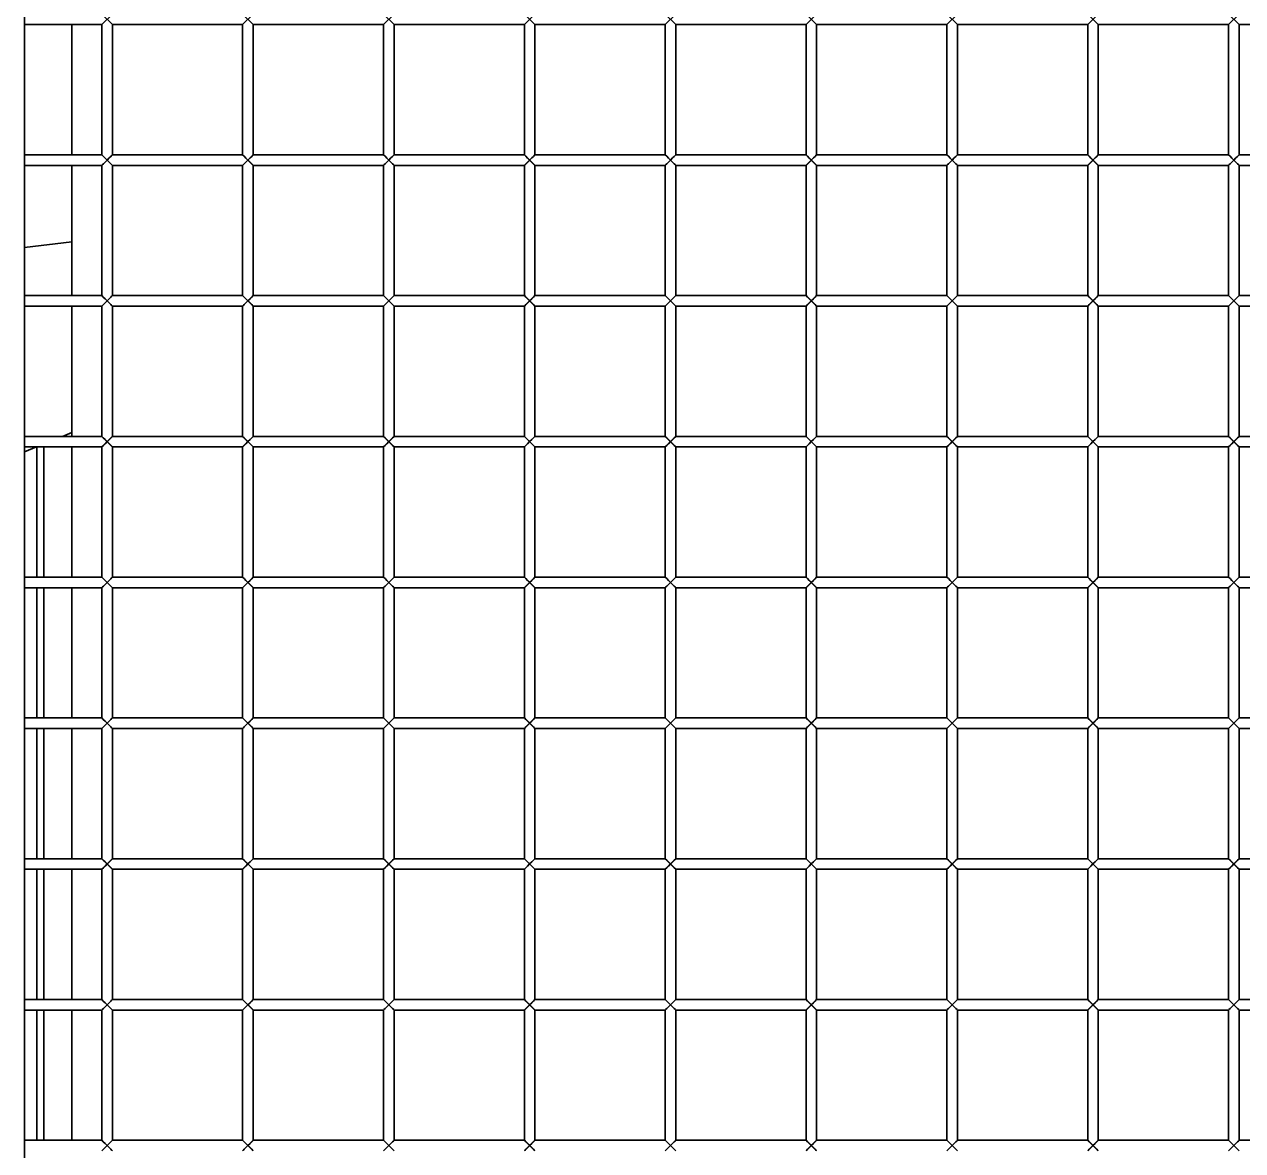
# Model space of a CAD drawing. Header units: millimetres. Extents: x 32496 to 166256, y 3504 to 23939.
# Drawn here: x 99036.3 to 99382.3, y 21598.6 to 21918.6 of the extents above; entities that cross this region are included whole.
import ezdxf

# ---------------------------------------------------------------- set-up
doc = ezdxf.new("R2010")
doc.units = ezdxf.units.MM
doc.layers.get('0').update_dxf_attribs({"lineweight": 35})

# ---------------------------------------------------------------- blocks, each defined once
blk = doc.blocks.new('8-1250')
at = {"linetype": 'Continuous'}
for p, q in [((-926.63, -32393.79), (-926.63, -33324.79)), ((-904.63, -32841.79), (-901.63, -32838.79)), ((-904.63, -32838.79), (-901.63, -32841.79)), ((-864.63, -32841.79), (-861.63, -32838.79)), ((-864.63, -32838.79), (-861.63, -32841.79)), ((-824.63, -32841.79), (-821.63, -32838.79)), ((-824.63, -32838.79), (-821.63, -32841.79)), ((-784.63, -32841.79), (-781.63, -32838.79)), ((-784.63, -32838.79), (-781.63, -32841.79)), ((-744.63, -32841.79), (-741.63, -32838.79)), ((-744.63, -32838.79), (-741.63, -32841.79)), ((-704.63, -32841.79), (-701.63, -32838.79)), ((-704.63, -32838.79), (-701.63, -32841.79)), ((-664.63, -32841.79), (-661.63, -32838.79)), ((-664.63, -32838.79), (-661.63, -32841.79)), ((-624.63, -32841.79), (-621.63, -32838.79)), ((-624.63, -32838.79), (-621.63, -32841.79)), ((-584.63, -32841.79), (-581.63, -32838.79)), ((-584.63, -32838.79), (-581.63, -32841.79)), ((-926.63, -32841.79), (-904.63, -32841.79)), ((-913.13, -32841.79), (-913.13, -32878.79)), ((-904.63, -32841.79), (-904.63, -32878.79)), ((-901.63, -32841.79), (-864.63, -32841.79)), ((-901.63, -32841.79), (-901.63, -32878.79)), ((-864.63, -32841.79), (-864.63, -32878.79)), ((-861.63, -32841.79), (-824.63, -32841.79)), ((-861.63, -32841.79), (-861.63, -32878.79)), ((-824.63, -32841.79), (-824.63, -32878.79)), ((-821.63, -32841.79), (-784.63, -32841.79)), ((-821.63, -32841.79), (-821.63, -32878.79)), ((-784.63, -32841.79), (-784.63, -32878.79)), ((-781.63, -32841.79), (-744.63, -32841.79)), ((-781.63, -32841.79), (-781.63, -32878.79)), ((-744.63, -32841.79), (-744.63, -32878.79)), ((-741.63, -32841.79), (-704.63, -32841.79)), ((-741.63, -32841.79), (-741.63, -32878.79)), ((-704.63, -32841.79), (-704.63, -32878.79)), ((-701.63, -32841.79), (-664.63, -32841.79)), ((-701.63, -32841.79), (-701.63, -32878.79)), ((-664.63, -32841.79), (-664.63, -32878.79)), ((-661.63, -32841.79), (-624.63, -32841.79)), ((-661.63, -32841.79), (-661.63, -32878.79)), ((-624.63, -32841.79), (-624.63, -32878.79)), ((-621.63, -32841.79), (-584.63, -32841.79)), ((-621.63, -32841.79), (-621.63, -32878.79)), ((-584.63, -32841.79), (-584.63, -32878.79)), ((-581.63, -32841.79), (-544.63, -32841.79)), ((-581.63, -32841.79), (-581.63, -32878.79)), ((-926.63, -32878.79), (-904.63, -32878.79)), ((-904.63, -32881.79), (-901.63, -32878.79)), ((-904.63, -32878.79), (-901.63, -32881.79)), ((-901.63, -32878.79), (-864.63, -32878.79)), ((-864.63, -32881.79), (-861.63, -32878.79)), ((-864.63, -32878.79), (-861.63, -32881.79)), ((-861.63, -32878.79), (-824.63, -32878.79)), ((-824.63, -32881.79), (-821.63, -32878.79)), ((-824.63, -32878.79), (-821.63, -32881.79)), ((-821.63, -32878.79), (-784.63, -32878.79)), ((-784.63, -32881.79), (-781.63, -32878.79)), ((-784.63, -32878.79), (-781.63, -32881.79)), ((-781.63, -32878.79), (-744.63, -32878.79)), ((-744.63, -32881.79), (-741.63, -32878.79)), ((-744.63, -32878.79), (-741.63, -32881.79)), ((-741.63, -32878.79), (-704.63, -32878.79)), ((-704.63, -32881.79), (-701.63, -32878.79)), ((-704.63, -32878.79), (-701.63, -32881.79)), ((-701.63, -32878.79), (-664.63, -32878.79)), ((-664.63, -32881.79), (-661.63, -32878.79)), ((-664.63, -32878.79), (-661.63, -32881.79)), ((-661.63, -32878.79), (-624.63, -32878.79)), ((-624.63, -32881.79), (-621.63, -32878.79)), ((-624.63, -32878.79), (-621.63, -32881.79)), ((-621.63, -32878.79), (-584.63, -32878.79)), ((-584.63, -32881.79), (-581.63, -32878.79)), ((-584.63, -32878.79), (-581.63, -32881.79)), ((-581.63, -32878.79), (-544.63, -32878.79)), ((-926.63, -32881.79), (-904.63, -32881.79)), ((-913.13, -32881.79), (-913.13, -32918.79)), ((-904.63, -32881.79), (-904.63, -32918.79)), ((-901.63, -32881.79), (-864.63, -32881.79)), ((-901.63, -32881.79), (-901.63, -32918.79)), ((-864.63, -32881.79), (-864.63, -32918.79)), ((-861.63, -32881.79), (-824.63, -32881.79)), ((-861.63, -32881.79), (-861.63, -32918.79)), ((-824.63, -32881.79), (-824.63, -32918.79)), ((-821.63, -32881.79), (-784.63, -32881.79)), ((-821.63, -32881.79), (-821.63, -32918.79)), ((-784.63, -32881.79), (-784.63, -32918.79)), ((-781.63, -32881.79), (-744.63, -32881.79)), ((-781.63, -32881.79), (-781.63, -32918.79)), ((-744.63, -32881.79), (-744.63, -32918.79)), ((-741.63, -32881.79), (-704.63, -32881.79)), ((-741.63, -32881.79), (-741.63, -32918.79)), ((-704.63, -32881.79), (-704.63, -32918.79)), ((-701.63, -32881.79), (-664.63, -32881.79)), ((-701.63, -32881.79), (-701.63, -32918.79)), ((-664.63, -32881.79), (-664.63, -32918.79)), ((-661.63, -32881.79), (-624.63, -32881.79)), ((-661.63, -32881.79), (-661.63, -32918.79)), ((-624.63, -32881.79), (-624.63, -32918.79)), ((-621.63, -32881.79), (-584.63, -32881.79)), ((-621.63, -32881.79), (-621.63, -32918.79)), ((-584.63, -32881.79), (-584.63, -32918.79)), ((-581.63, -32881.79), (-544.63, -32881.79)), ((-581.63, -32881.79), (-581.63, -32918.79)), ((-913.13, -32903.55), (-926.63, -32905.12)), ((-926.63, -32918.79), (-904.63, -32918.79)), ((-926.63, -32921.79), (-904.63, -32921.79)), ((-913.13, -32921.79), (-913.13, -32958.79)), ((-904.63, -32921.79), (-901.63, -32918.79)), ((-904.63, -32918.79), (-901.63, -32921.79)), ((-904.63, -32921.79), (-904.63, -32958.79)), ((-901.63, -32918.79), (-864.63, -32918.79)), ((-901.63, -32921.79), (-864.63, -32921.79)), ((-901.63, -32921.79), (-901.63, -32958.79)), ((-864.63, -32921.79), (-861.63, -32918.79)), ((-864.63, -32918.79), (-861.63, -32921.79)), ((-864.63, -32921.79), (-864.63, -32958.79)), ((-861.63, -32918.79), (-824.63, -32918.79)), ((-861.63, -32921.79), (-824.63, -32921.79)), ((-861.63, -32921.79), (-861.63, -32958.79)), ((-824.63, -32921.79), (-821.63, -32918.79)), ((-824.63, -32918.79), (-821.63, -32921.79)), ((-824.63, -32921.79), (-824.63, -32958.79)), ((-821.63, -32918.79), (-784.63, -32918.79)), ((-821.63, -32921.79), (-784.63, -32921.79)), ((-821.63, -32921.79), (-821.63, -32958.79)), ((-784.63, -32921.79), (-781.63, -32918.79)), ((-784.63, -32918.79), (-781.63, -32921.79)), ((-784.63, -32921.79), (-784.63, -32958.79)), ((-781.63, -32918.79), (-744.63, -32918.79)), ((-781.63, -32921.79), (-744.63, -32921.79)), ((-781.63, -32921.79), (-781.63, -32958.79)), ((-744.63, -32921.79), (-741.63, -32918.79)), ((-744.63, -32918.79), (-741.63, -32921.79)), ((-744.63, -32921.79), (-744.63, -32958.79)), ((-741.63, -32918.79), (-704.63, -32918.79)), ((-741.63, -32921.79), (-704.63, -32921.79)), ((-741.63, -32921.79), (-741.63, -32958.79)), ((-704.63, -32921.79), (-701.63, -32918.79)), ((-704.63, -32918.79), (-701.63, -32921.79)), ((-704.63, -32921.79), (-704.63, -32958.79)), ((-701.63, -32918.79), (-664.63, -32918.79)), ((-701.63, -32921.79), (-664.63, -32921.79)), ((-701.63, -32921.79), (-701.63, -32958.79)), ((-664.63, -32921.79), (-661.63, -32918.79)), ((-664.63, -32918.79), (-661.63, -32921.79)), ((-664.63, -32921.79), (-664.63, -32958.79)), ((-661.63, -32918.79), (-624.63, -32918.79)), ((-661.63, -32921.79), (-624.63, -32921.79)), ((-661.63, -32921.79), (-661.63, -32958.79)), ((-624.63, -32921.79), (-621.63, -32918.79)), ((-624.63, -32918.79), (-621.63, -32921.79)), ((-624.63, -32921.79), (-624.63, -32958.79)), ((-621.63, -32918.79), (-584.63, -32918.79)), ((-621.63, -32921.79), (-584.63, -32921.79)), ((-621.63, -32921.79), (-621.63, -32958.79)), ((-584.63, -32921.79), (-581.63, -32918.79)), ((-584.63, -32918.79), (-581.63, -32921.79)), ((-584.63, -32921.79), (-584.63, -32958.79)), ((-581.63, -32918.79), (-544.63, -32918.79)), ((-581.63, -32921.79), (-544.63, -32921.79)), ((-581.63, -32921.79), (-581.63, -32958.79)), ((-926.63, -32958.79), (-904.63, -32958.79)), ((-913.13, -32957.68), (-915.83, -32958.79)), ((-904.63, -32961.79), (-901.63, -32958.79)), ((-904.63, -32958.79), (-901.63, -32961.79)), ((-901.63, -32958.79), (-864.63, -32958.79)), ((-864.63, -32961.79), (-861.63, -32958.79)), ((-864.63, -32958.79), (-861.63, -32961.79)), ((-861.63, -32958.79), (-824.63, -32958.79)), ((-824.63, -32961.79), (-821.63, -32958.79)), ((-824.63, -32958.79), (-821.63, -32961.79)), ((-821.63, -32958.79), (-784.63, -32958.79)), ((-784.63, -32961.79), (-781.63, -32958.79)), ((-784.63, -32958.79), (-781.63, -32961.79)), ((-781.63, -32958.79), (-744.63, -32958.79)), ((-744.63, -32961.79), (-741.63, -32958.79)), ((-744.63, -32958.79), (-741.63, -32961.79)), ((-741.63, -32958.79), (-704.63, -32958.79)), ((-704.63, -32961.79), (-701.63, -32958.79)), ((-704.63, -32958.79), (-701.63, -32961.79)), ((-701.63, -32958.79), (-664.63, -32958.79)), ((-664.63, -32961.79), (-661.63, -32958.79)), ((-664.63, -32958.79), (-661.63, -32961.79)), ((-661.63, -32958.79), (-624.63, -32958.79)), ((-624.63, -32961.79), (-621.63, -32958.79)), ((-624.63, -32958.79), (-621.63, -32961.79)), ((-621.63, -32958.79), (-584.63, -32958.79)), ((-584.63, -32961.79), (-581.63, -32958.79)), ((-584.63, -32958.79), (-581.63, -32961.79)), ((-581.63, -32958.79), (-544.63, -32958.79)), ((-923.18, -32961.79), (-926.63, -32963.2)), ((-926.63, -32961.79), (-904.63, -32961.79)), ((-923.13, -32961.77), (-923.13, -32998.79)), ((-921.13, -32961.79), (-921.13, -32998.79)), ((-913.13, -32961.79), (-913.13, -32998.79)), ((-904.63, -32961.79), (-904.63, -32998.79)), ((-901.63, -32961.79), (-864.63, -32961.79)), ((-901.63, -32961.79), (-901.63, -32998.79)), ((-864.63, -32961.79), (-864.63, -32998.79)), ((-861.63, -32961.79), (-824.63, -32961.79)), ((-861.63, -32961.79), (-861.63, -32998.79)), ((-824.63, -32961.79), (-824.63, -32998.79)), ((-821.63, -32961.79), (-784.63, -32961.79)), ((-821.63, -32961.79), (-821.63, -32998.79)), ((-784.63, -32961.79), (-784.63, -32998.79)), ((-781.63, -32961.79), (-744.63, -32961.79)), ((-781.63, -32961.79), (-781.63, -32998.79)), ((-744.63, -32961.79), (-744.63, -32998.79)), ((-741.63, -32961.79), (-704.63, -32961.79)), ((-741.63, -32961.79), (-741.63, -32998.79)), ((-704.63, -32961.79), (-704.63, -32998.79)), ((-701.63, -32961.79), (-664.63, -32961.79)), ((-701.63, -32961.79), (-701.63, -32998.79)), ((-664.63, -32961.79), (-664.63, -32998.79)), ((-661.63, -32961.79), (-624.63, -32961.79)), ((-661.63, -32961.79), (-661.63, -32998.79)), ((-624.63, -32961.79), (-624.63, -32998.79)), ((-621.63, -32961.79), (-584.63, -32961.79)), ((-621.63, -32961.79), (-621.63, -32998.79)), ((-584.63, -32961.79), (-584.63, -32998.79)), ((-581.63, -32961.79), (-544.63, -32961.79)), ((-581.63, -32961.79), (-581.63, -32998.79)), ((-926.63, -32998.79), (-904.63, -32998.79)), ((-904.63, -33001.79), (-901.63, -32998.79)), ((-904.63, -32998.79), (-901.63, -33001.79)), ((-901.63, -32998.79), (-864.63, -32998.79)), ((-864.63, -33001.79), (-861.63, -32998.79)), ((-864.63, -32998.79), (-861.63, -33001.79)), ((-861.63, -32998.79), (-824.63, -32998.79)), ((-824.63, -33001.79), (-821.63, -32998.79)), ((-824.63, -32998.79), (-821.63, -33001.79)), ((-821.63, -32998.79), (-784.63, -32998.79)), ((-784.63, -33001.79), (-781.63, -32998.79)), ((-784.63, -32998.79), (-781.63, -33001.79)), ((-781.63, -32998.79), (-744.63, -32998.79)), ((-744.63, -33001.79), (-741.63, -32998.79)), ((-744.63, -32998.79), (-741.63, -33001.79)), ((-741.63, -32998.79), (-704.63, -32998.79)), ((-704.63, -33001.79), (-701.63, -32998.79)), ((-704.63, -32998.79), (-701.63, -33001.79)), ((-701.63, -32998.79), (-664.63, -32998.79)), ((-664.63, -33001.79), (-661.63, -32998.79)), ((-664.63, -32998.79), (-661.63, -33001.79)), ((-661.63, -32998.79), (-624.63, -32998.79)), ((-624.63, -33001.79), (-621.63, -32998.79)), ((-624.63, -32998.79), (-621.63, -33001.79)), ((-621.63, -32998.79), (-584.63, -32998.79)), ((-584.63, -33001.79), (-581.63, -32998.79)), ((-584.63, -32998.79), (-581.63, -33001.79)), ((-581.63, -32998.79), (-544.63, -32998.79)), ((-926.63, -33001.79), (-904.63, -33001.79)), ((-923.13, -33001.79), (-923.13, -33038.79)), ((-921.13, -33001.79), (-921.13, -33038.79)), ((-913.13, -33001.79), (-913.13, -33038.79)), ((-904.63, -33001.79), (-904.63, -33038.79)), ((-901.63, -33001.79), (-864.63, -33001.79)), ((-901.63, -33001.79), (-901.63, -33038.79)), ((-864.63, -33001.79), (-864.63, -33038.79)), ((-861.63, -33001.79), (-824.63, -33001.79)), ((-861.63, -33001.79), (-861.63, -33038.79)), ((-824.63, -33001.79), (-824.63, -33038.79)), ((-821.63, -33001.79), (-784.63, -33001.79)), ((-821.63, -33001.79), (-821.63, -33038.79)), ((-784.63, -33001.79), (-784.63, -33038.79)), ((-781.63, -33001.79), (-744.63, -33001.79)), ((-781.63, -33001.79), (-781.63, -33038.79)), ((-744.63, -33001.79), (-744.63, -33038.79)), ((-741.63, -33001.79), (-704.63, -33001.79)), ((-741.63, -33001.79), (-741.63, -33038.79)), ((-704.63, -33001.79), (-704.63, -33038.79)), ((-701.63, -33001.79), (-664.63, -33001.79)), ((-701.63, -33001.79), (-701.63, -33038.79)), ((-664.63, -33001.79), (-664.63, -33038.79)), ((-661.63, -33001.79), (-624.63, -33001.79)), ((-661.63, -33001.79), (-661.63, -33038.79)), ((-624.63, -33001.79), (-624.63, -33038.79)), ((-621.63, -33001.79), (-584.63, -33001.79)), ((-621.63, -33001.79), (-621.63, -33038.79)), ((-584.63, -33001.79), (-584.63, -33038.79)), ((-581.63, -33001.79), (-544.63, -33001.79)), ((-581.63, -33001.79), (-581.63, -33038.79)), ((-926.63, -33038.79), (-904.63, -33038.79)), ((-904.63, -33041.79), (-901.63, -33038.79)), ((-904.63, -33038.79), (-901.63, -33041.79)), ((-901.63, -33038.79), (-864.63, -33038.79)), ((-864.63, -33041.79), (-861.63, -33038.79)), ((-864.63, -33038.79), (-861.63, -33041.79)), ((-861.63, -33038.79), (-824.63, -33038.79)), ((-824.63, -33041.79), (-821.63, -33038.79)), ((-824.63, -33038.79), (-821.63, -33041.79)), ((-821.63, -33038.79), (-784.63, -33038.79)), ((-784.63, -33041.79), (-781.63, -33038.79)), ((-784.63, -33038.79), (-781.63, -33041.79)), ((-781.63, -33038.79), (-744.63, -33038.79)), ((-744.63, -33041.79), (-741.63, -33038.79)), ((-744.63, -33038.79), (-741.63, -33041.79)), ((-741.63, -33038.79), (-704.63, -33038.79)), ((-704.63, -33041.79), (-701.63, -33038.79)), ((-704.63, -33038.79), (-701.63, -33041.79)), ((-701.63, -33038.79), (-664.63, -33038.79)), ((-664.63, -33041.79), (-661.63, -33038.79)), ((-664.63, -33038.79), (-661.63, -33041.79)), ((-661.63, -33038.79), (-624.63, -33038.79)), ((-624.63, -33041.79), (-621.63, -33038.79)), ((-624.63, -33038.79), (-621.63, -33041.79)), ((-621.63, -33038.79), (-584.63, -33038.79)), ((-584.63, -33041.79), (-581.63, -33038.79)), ((-584.63, -33038.79), (-581.63, -33041.79)), ((-581.63, -33038.79), (-544.63, -33038.79)), ((-926.63, -33041.79), (-904.63, -33041.79)), ((-923.13, -33041.79), (-923.13, -33078.79)), ((-921.13, -33041.79), (-921.13, -33078.79)), ((-913.13, -33041.79), (-913.13, -33078.79)), ((-904.63, -33041.79), (-904.63, -33078.79)), ((-901.63, -33041.79), (-864.63, -33041.79)), ((-901.63, -33041.79), (-901.63, -33078.79)), ((-864.63, -33041.79), (-864.63, -33078.79)), ((-861.63, -33041.79), (-824.63, -33041.79)), ((-861.63, -33041.79), (-861.63, -33078.79)), ((-824.63, -33041.79), (-824.63, -33078.79)), ((-821.63, -33041.79), (-784.63, -33041.79)), ((-821.63, -33041.79), (-821.63, -33078.79)), ((-784.63, -33041.79), (-784.63, -33078.79)), ((-781.63, -33041.79), (-744.63, -33041.79)), ((-781.63, -33041.79), (-781.63, -33078.79)), ((-744.63, -33041.79), (-744.63, -33078.79)), ((-741.63, -33041.79), (-704.63, -33041.79)), ((-741.63, -33041.79), (-741.63, -33078.79)), ((-704.63, -33041.79), (-704.63, -33078.79)), ((-701.63, -33041.79), (-664.63, -33041.79)), ((-701.63, -33041.79), (-701.63, -33078.79)), ((-664.63, -33041.79), (-664.63, -33078.79)), ((-661.63, -33041.79), (-624.63, -33041.79)), ((-661.63, -33041.79), (-661.63, -33078.79)), ((-624.63, -33041.79), (-624.63, -33078.79)), ((-621.63, -33041.79), (-584.63, -33041.79)), ((-621.63, -33041.79), (-621.63, -33078.79)), ((-584.63, -33041.79), (-584.63, -33078.79)), ((-581.63, -33041.79), (-544.63, -33041.79)), ((-581.63, -33041.79), (-581.63, -33078.79)), ((-926.63, -33078.79), (-904.63, -33078.79)), ((-904.63, -33081.79), (-901.63, -33078.79)), ((-904.63, -33078.79), (-901.63, -33081.79)), ((-901.63, -33078.79), (-864.63, -33078.79)), ((-864.63, -33081.79), (-861.63, -33078.79)), ((-864.63, -33078.79), (-861.63, -33081.79)), ((-861.63, -33078.79), (-824.63, -33078.79)), ((-824.63, -33081.79), (-821.63, -33078.79)), ((-824.63, -33078.79), (-821.63, -33081.79)), ((-821.63, -33078.79), (-784.63, -33078.79)), ((-784.63, -33081.79), (-781.63, -33078.79)), ((-784.63, -33078.79), (-781.63, -33081.79)), ((-781.63, -33078.79), (-744.63, -33078.79)), ((-744.63, -33081.79), (-741.63, -33078.79)), ((-744.63, -33078.79), (-741.63, -33081.79)), ((-741.63, -33078.79), (-704.63, -33078.79)), ((-704.63, -33081.79), (-701.63, -33078.79)), ((-704.63, -33078.79), (-701.63, -33081.79)), ((-701.63, -33078.79), (-664.63, -33078.79)), ((-664.63, -33081.79), (-661.63, -33078.79)), ((-664.63, -33078.79), (-661.63, -33081.79)), ((-661.63, -33078.79), (-624.63, -33078.79)), ((-624.63, -33081.79), (-621.63, -33078.79)), ((-624.63, -33078.79), (-621.63, -33081.79)), ((-621.63, -33078.79), (-584.63, -33078.79)), ((-584.63, -33081.79), (-581.63, -33078.79)), ((-584.63, -33078.79), (-581.63, -33081.79)), ((-581.63, -33078.79), (-544.63, -33078.79)), ((-926.63, -33081.79), (-904.63, -33081.79)), ((-923.13, -33081.79), (-923.13, -33118.79)), ((-921.13, -33081.79), (-921.13, -33118.79)), ((-913.13, -33081.79), (-913.13, -33118.79)), ((-904.63, -33081.79), (-904.63, -33118.79)), ((-901.63, -33081.79), (-864.63, -33081.79)), ((-901.63, -33081.79), (-901.63, -33118.79)), ((-864.63, -33081.79), (-864.63, -33118.79)), ((-861.63, -33081.79), (-824.63, -33081.79)), ((-861.63, -33081.79), (-861.63, -33118.79)), ((-824.63, -33081.79), (-824.63, -33118.79)), ((-821.63, -33081.79), (-784.63, -33081.79)), ((-821.63, -33081.79), (-821.63, -33118.79)), ((-784.63, -33081.79), (-784.63, -33118.79)), ((-781.63, -33081.79), (-744.63, -33081.79)), ((-781.63, -33081.79), (-781.63, -33118.79)), ((-744.63, -33081.79), (-744.63, -33118.79)), ((-741.63, -33081.79), (-704.63, -33081.79)), ((-741.63, -33081.79), (-741.63, -33118.79)), ((-704.63, -33081.79), (-704.63, -33118.79)), ((-701.63, -33081.79), (-664.63, -33081.79)), ((-701.63, -33081.79), (-701.63, -33118.79)), ((-664.63, -33081.79), (-664.63, -33118.79)), ((-661.63, -33081.79), (-624.63, -33081.79)), ((-661.63, -33081.79), (-661.63, -33118.79)), ((-624.63, -33081.79), (-624.63, -33118.79)), ((-621.63, -33081.79), (-584.63, -33081.79)), ((-621.63, -33081.79), (-621.63, -33118.79)), ((-584.63, -33081.79), (-584.63, -33118.79)), ((-581.63, -33081.79), (-544.63, -33081.79)), ((-581.63, -33081.79), (-581.63, -33118.79)), ((-926.63, -33118.79), (-904.63, -33118.79)), ((-904.63, -33121.79), (-901.63, -33118.79)), ((-904.63, -33118.79), (-901.63, -33121.79)), ((-901.63, -33118.79), (-864.63, -33118.79)), ((-864.63, -33121.79), (-861.63, -33118.79)), ((-864.63, -33118.79), (-861.63, -33121.79)), ((-861.63, -33118.79), (-824.63, -33118.79)), ((-824.63, -33121.79), (-821.63, -33118.79)), ((-824.63, -33118.79), (-821.63, -33121.79)), ((-821.63, -33118.79), (-784.63, -33118.79)), ((-784.63, -33121.79), (-781.63, -33118.79)), ((-784.63, -33118.79), (-781.63, -33121.79)), ((-781.63, -33118.79), (-744.63, -33118.79)), ((-744.63, -33121.79), (-741.63, -33118.79)), ((-744.63, -33118.79), (-741.63, -33121.79)), ((-741.63, -33118.79), (-704.63, -33118.79)), ((-704.63, -33121.79), (-701.63, -33118.79)), ((-704.63, -33118.79), (-701.63, -33121.79)), ((-701.63, -33118.79), (-664.63, -33118.79)), ((-664.63, -33121.79), (-661.63, -33118.79)), ((-664.63, -33118.79), (-661.63, -33121.79)), ((-661.63, -33118.79), (-624.63, -33118.79)), ((-624.63, -33121.79), (-621.63, -33118.79)), ((-624.63, -33118.79), (-621.63, -33121.79)), ((-621.63, -33118.79), (-584.63, -33118.79)), ((-584.63, -33121.79), (-581.63, -33118.79)), ((-584.63, -33118.79), (-581.63, -33121.79)), ((-581.63, -33118.79), (-544.63, -33118.79)), ((-926.63, -33121.79), (-904.63, -33121.79)), ((-923.13, -33121.79), (-923.13, -33158.79)), ((-921.13, -33121.79), (-921.13, -33158.79)), ((-913.13, -33121.79), (-913.13, -33158.79)), ((-904.63, -33121.79), (-904.63, -33158.79)), ((-901.63, -33121.79), (-864.63, -33121.79)), ((-901.63, -33121.79), (-901.63, -33158.79)), ((-864.63, -33121.79), (-864.63, -33158.79)), ((-861.63, -33121.79), (-824.63, -33121.79)), ((-861.63, -33121.79), (-861.63, -33158.79)), ((-824.63, -33121.79), (-824.63, -33158.79)), ((-821.63, -33121.79), (-784.63, -33121.79)), ((-821.63, -33121.79), (-821.63, -33158.79)), ((-784.63, -33121.79), (-784.63, -33158.79)), ((-781.63, -33121.79), (-744.63, -33121.79)), ((-781.63, -33121.79), (-781.63, -33158.79)), ((-744.63, -33121.79), (-744.63, -33158.79)), ((-741.63, -33121.79), (-704.63, -33121.79)), ((-741.63, -33121.79), (-741.63, -33158.79)), ((-704.63, -33121.79), (-704.63, -33158.79)), ((-701.63, -33121.79), (-664.63, -33121.79)), ((-701.63, -33121.79), (-701.63, -33158.79)), ((-664.63, -33121.79), (-664.63, -33158.79)), ((-661.63, -33121.79), (-624.63, -33121.79)), ((-661.63, -33121.79), (-661.63, -33158.79)), ((-624.63, -33121.79), (-624.63, -33158.79)), ((-621.63, -33121.79), (-584.63, -33121.79)), ((-621.63, -33121.79), (-621.63, -33158.79)), ((-584.63, -33121.79), (-584.63, -33158.79)), ((-581.63, -33121.79), (-544.63, -33121.79)), ((-581.63, -33121.79), (-581.63, -33158.79)), ((-926.63, -33158.79), (-904.63, -33158.79)), ((-904.63, -33161.79), (-901.63, -33158.79)), ((-904.63, -33158.79), (-901.63, -33161.79)), ((-901.63, -33158.79), (-864.63, -33158.79)), ((-864.63, -33161.79), (-861.63, -33158.79)), ((-864.63, -33158.79), (-861.63, -33161.79)), ((-861.63, -33158.79), (-824.63, -33158.79)), ((-824.63, -33161.79), (-821.63, -33158.79)), ((-824.63, -33158.79), (-821.63, -33161.79)), ((-821.63, -33158.79), (-784.63, -33158.79)), ((-784.63, -33161.79), (-781.63, -33158.79)), ((-784.63, -33158.79), (-781.63, -33161.79)), ((-781.63, -33158.79), (-744.63, -33158.79)), ((-744.63, -33161.79), (-741.63, -33158.79)), ((-744.63, -33158.79), (-741.63, -33161.79)), ((-741.63, -33158.79), (-704.63, -33158.79)), ((-704.63, -33161.79), (-701.63, -33158.79)), ((-704.63, -33158.79), (-701.63, -33161.79)), ((-701.63, -33158.79), (-664.63, -33158.79)), ((-664.63, -33161.79), (-661.63, -33158.79)), ((-664.63, -33158.79), (-661.63, -33161.79)), ((-661.63, -33158.79), (-624.63, -33158.79)), ((-624.63, -33161.79), (-621.63, -33158.79)), ((-624.63, -33158.79), (-621.63, -33161.79)), ((-621.63, -33158.79), (-584.63, -33158.79)), ((-584.63, -33161.79), (-581.63, -33158.79)), ((-584.63, -33158.79), (-581.63, -33161.79)), ((-581.63, -33158.79), (-544.63, -33158.79))]:
    blk.add_line(p, q, dxfattribs=at)
for points in [[(-904.63, -32878.79), (-904.2, -32879.22), (-903.71, -32879.71), (-902.54, -32880.88)], [(-903.13, -32880.29), (-903.72, -32880.88), (-904.19, -32881.35), (-904.51, -32881.67)], [(-903.13, -32880.29), (-902.54, -32879.7), (-902.07, -32879.23), (-901.74, -32878.9)], [(-864.63, -32878.79), (-864.2, -32879.22), (-863.71, -32879.71), (-862.54, -32880.88)], [(-863.13, -32880.29), (-863.72, -32880.88), (-864.19, -32881.35), (-864.51, -32881.67)], [(-863.13, -32880.29), (-862.54, -32879.7), (-862.07, -32879.23), (-861.74, -32878.9)], [(-824.63, -32878.79), (-824.2, -32879.22), (-823.71, -32879.71), (-822.54, -32880.88)], [(-823.13, -32880.29), (-823.72, -32880.88), (-824.19, -32881.35), (-824.51, -32881.67)], [(-823.13, -32880.29), (-822.54, -32879.7), (-822.07, -32879.23), (-821.74, -32878.9)], [(-784.63, -32878.79), (-784.2, -32879.22), (-783.71, -32879.71), (-782.54, -32880.88)], [(-783.13, -32880.29), (-783.72, -32880.88), (-784.19, -32881.35), (-784.51, -32881.67)], [(-783.13, -32880.29), (-782.54, -32879.7), (-782.07, -32879.23), (-781.74, -32878.9)], [(-744.63, -32878.79), (-744.2, -32879.22), (-743.71, -32879.71), (-742.54, -32880.88)], [(-743.13, -32880.29), (-743.72, -32880.88), (-744.19, -32881.35), (-744.51, -32881.67)], [(-743.13, -32880.29), (-742.54, -32879.7), (-742.07, -32879.23), (-741.74, -32878.9)], [(-704.63, -32878.79), (-704.2, -32879.22), (-703.71, -32879.71), (-702.54, -32880.88)], [(-703.13, -32880.29), (-703.72, -32880.88), (-704.19, -32881.35), (-704.51, -32881.67)], [(-703.13, -32880.29), (-702.54, -32879.7), (-702.07, -32879.23), (-701.74, -32878.9)], [(-664.63, -32878.79), (-664.2, -32879.22), (-663.71, -32879.71), (-662.54, -32880.88)], [(-663.13, -32880.29), (-663.72, -32880.88), (-664.19, -32881.35), (-664.51, -32881.67)], [(-663.13, -32880.29), (-662.54, -32879.7), (-662.07, -32879.23), (-661.74, -32878.9)], [(-624.63, -32878.79), (-624.2, -32879.22), (-623.71, -32879.71), (-622.54, -32880.88)], [(-623.13, -32880.29), (-623.72, -32880.88), (-624.19, -32881.35), (-624.51, -32881.67)], [(-623.13, -32880.29), (-622.54, -32879.7), (-622.07, -32879.23), (-621.74, -32878.9)], [(-584.63, -32878.79), (-584.2, -32879.22), (-583.71, -32879.71), (-582.54, -32880.88)], [(-583.13, -32880.29), (-583.72, -32880.88), (-584.19, -32881.35), (-584.51, -32881.67)], [(-583.13, -32880.29), (-582.54, -32879.7), (-582.07, -32879.23), (-581.74, -32878.9)], [(-901.74, -32881.67), (-902.07, -32881.35), (-902.54, -32880.88)], [(-861.74, -32881.67), (-862.07, -32881.35), (-862.54, -32880.88)], [(-821.74, -32881.67), (-822.07, -32881.35), (-822.54, -32880.88)], [(-781.74, -32881.67), (-782.07, -32881.35), (-782.54, -32880.88)], [(-741.74, -32881.67), (-742.07, -32881.35), (-742.54, -32880.88)], [(-701.74, -32881.67), (-702.07, -32881.35), (-702.54, -32880.88)], [(-661.74, -32881.67), (-662.07, -32881.35), (-662.54, -32880.88)], [(-621.74, -32881.67), (-622.07, -32881.35), (-622.54, -32880.88)], [(-581.74, -32881.67), (-582.07, -32881.35), (-582.54, -32880.88)], [(-904.63, -32918.79), (-904.2, -32919.22), (-903.71, -32919.71), (-902.54, -32920.88)], [(-903.13, -32920.29), (-903.72, -32920.88), (-904.19, -32921.35), (-904.51, -32921.67)], [(-903.13, -32920.29), (-902.54, -32919.7), (-902.07, -32919.23), (-901.74, -32918.9)], [(-901.74, -32921.67), (-902.07, -32921.35), (-902.54, -32920.88)], [(-864.63, -32918.79), (-864.2, -32919.22), (-863.71, -32919.71), (-862.54, -32920.88)], [(-863.13, -32920.29), (-863.72, -32920.88), (-864.19, -32921.35), (-864.51, -32921.67)], [(-863.13, -32920.29), (-862.54, -32919.7), (-862.07, -32919.23), (-861.74, -32918.9)], [(-861.74, -32921.67), (-862.07, -32921.35), (-862.54, -32920.88)], [(-824.63, -32918.79), (-824.2, -32919.22), (-823.71, -32919.71), (-822.54, -32920.88)], [(-823.13, -32920.29), (-823.72, -32920.88), (-824.19, -32921.35), (-824.51, -32921.67)], [(-823.13, -32920.29), (-822.54, -32919.7), (-822.07, -32919.23), (-821.74, -32918.9)], [(-821.74, -32921.67), (-822.07, -32921.35), (-822.54, -32920.88)], [(-784.63, -32918.79), (-784.2, -32919.22), (-783.71, -32919.71), (-782.54, -32920.88)], [(-783.13, -32920.29), (-783.72, -32920.88), (-784.19, -32921.35), (-784.51, -32921.67)], [(-783.13, -32920.29), (-782.54, -32919.7), (-782.07, -32919.23), (-781.74, -32918.9)], [(-781.74, -32921.67), (-782.07, -32921.35), (-782.54, -32920.88)], [(-744.63, -32918.79), (-744.2, -32919.22), (-743.71, -32919.71), (-742.54, -32920.88)], [(-743.13, -32920.29), (-743.72, -32920.88), (-744.19, -32921.35), (-744.51, -32921.67)], [(-743.13, -32920.29), (-742.54, -32919.7), (-742.07, -32919.23), (-741.74, -32918.9)], [(-741.74, -32921.67), (-742.07, -32921.35), (-742.54, -32920.88)], [(-704.63, -32918.79), (-704.2, -32919.22), (-703.71, -32919.71), (-702.54, -32920.88)], [(-703.13, -32920.29), (-703.72, -32920.88), (-704.19, -32921.35), (-704.51, -32921.67)], [(-703.13, -32920.29), (-702.54, -32919.7), (-702.07, -32919.23), (-701.74, -32918.9)], [(-701.74, -32921.67), (-702.07, -32921.35), (-702.54, -32920.88)], [(-664.63, -32918.79), (-664.2, -32919.22), (-663.71, -32919.71), (-662.54, -32920.88)], [(-663.13, -32920.29), (-663.72, -32920.88), (-664.19, -32921.35), (-664.51, -32921.67)], [(-663.13, -32920.29), (-662.54, -32919.7), (-662.07, -32919.23), (-661.74, -32918.9)], [(-661.74, -32921.67), (-662.07, -32921.35), (-662.54, -32920.88)], [(-624.63, -32918.79), (-624.2, -32919.22), (-623.71, -32919.71), (-622.54, -32920.88)], [(-623.13, -32920.29), (-623.72, -32920.88), (-624.19, -32921.35), (-624.51, -32921.67)], [(-623.13, -32920.29), (-622.54, -32919.7), (-622.07, -32919.23), (-621.74, -32918.9)], [(-621.74, -32921.67), (-622.07, -32921.35), (-622.54, -32920.88)], [(-584.63, -32918.79), (-584.2, -32919.22), (-583.71, -32919.71), (-582.54, -32920.88)], [(-583.13, -32920.29), (-583.72, -32920.88), (-584.19, -32921.35), (-584.51, -32921.67)], [(-583.13, -32920.29), (-582.54, -32919.7), (-582.07, -32919.23), (-581.74, -32918.9)], [(-581.74, -32921.67), (-582.07, -32921.35), (-582.54, -32920.88)], [(-904.63, -32958.79), (-904.2, -32959.22), (-903.71, -32959.71), (-902.54, -32960.88)], [(-903.13, -32960.29), (-902.54, -32959.7), (-902.07, -32959.23), (-901.74, -32958.9)], [(-864.63, -32958.79), (-864.2, -32959.22), (-863.71, -32959.71), (-862.54, -32960.88)], [(-863.13, -32960.29), (-862.54, -32959.7), (-862.07, -32959.23), (-861.74, -32958.9)], [(-824.63, -32958.79), (-824.2, -32959.22), (-823.71, -32959.71), (-822.54, -32960.88)], [(-823.13, -32960.29), (-822.54, -32959.7), (-822.07, -32959.23), (-821.74, -32958.9)], [(-784.63, -32958.79), (-784.2, -32959.22), (-783.71, -32959.71), (-782.54, -32960.88)], [(-783.13, -32960.29), (-782.54, -32959.7), (-782.07, -32959.23), (-781.74, -32958.9)], [(-744.63, -32958.79), (-744.2, -32959.22), (-743.71, -32959.71), (-742.54, -32960.88)], [(-743.13, -32960.29), (-742.54, -32959.7), (-742.07, -32959.23), (-741.74, -32958.9)], [(-704.63, -32958.79), (-704.2, -32959.22), (-703.71, -32959.71), (-702.54, -32960.88)], [(-703.13, -32960.29), (-702.54, -32959.7), (-702.07, -32959.23), (-701.74, -32958.9)], [(-664.63, -32958.79), (-664.2, -32959.22), (-663.71, -32959.71), (-662.54, -32960.88)], [(-663.13, -32960.29), (-662.54, -32959.7), (-662.07, -32959.23), (-661.74, -32958.9)], [(-624.63, -32958.79), (-624.2, -32959.22), (-623.71, -32959.71), (-622.54, -32960.88)], [(-623.13, -32960.29), (-622.54, -32959.7), (-622.07, -32959.23), (-621.74, -32958.9)], [(-584.63, -32958.79), (-584.2, -32959.22), (-583.71, -32959.71), (-582.54, -32960.88)], [(-583.13, -32960.29), (-582.54, -32959.7), (-582.07, -32959.23), (-581.74, -32958.9)], [(-903.13, -32960.29), (-903.72, -32960.88), (-904.19, -32961.35), (-904.51, -32961.67)], [(-901.74, -32961.67), (-902.07, -32961.35), (-902.54, -32960.88)], [(-863.13, -32960.29), (-863.72, -32960.88), (-864.19, -32961.35), (-864.51, -32961.67)], [(-861.74, -32961.67), (-862.07, -32961.35), (-862.54, -32960.88)], [(-823.13, -32960.29), (-823.72, -32960.88), (-824.19, -32961.35), (-824.51, -32961.67)], [(-821.74, -32961.67), (-822.07, -32961.35), (-822.54, -32960.88)], [(-783.13, -32960.29), (-783.72, -32960.88), (-784.19, -32961.35), (-784.51, -32961.67)], [(-781.74, -32961.67), (-782.07, -32961.35), (-782.54, -32960.88)], [(-743.13, -32960.29), (-743.72, -32960.88), (-744.19, -32961.35), (-744.51, -32961.67)], [(-741.74, -32961.67), (-742.07, -32961.35), (-742.54, -32960.88)], [(-703.13, -32960.29), (-703.72, -32960.88), (-704.19, -32961.35), (-704.51, -32961.67)], [(-701.74, -32961.67), (-702.07, -32961.35), (-702.54, -32960.88)], [(-663.13, -32960.29), (-663.72, -32960.88), (-664.19, -32961.35), (-664.51, -32961.67)], [(-661.74, -32961.67), (-662.07, -32961.35), (-662.54, -32960.88)], [(-623.13, -32960.29), (-623.72, -32960.88), (-624.19, -32961.35), (-624.51, -32961.67)], [(-621.74, -32961.67), (-622.07, -32961.35), (-622.54, -32960.88)], [(-583.13, -32960.29), (-583.72, -32960.88), (-584.19, -32961.35), (-584.51, -32961.67)], [(-581.74, -32961.67), (-582.07, -32961.35), (-582.54, -32960.88)], [(-904.63, -32998.79), (-904.2, -32999.22), (-903.71, -32999.71), (-902.54, -33000.88)], [(-903.13, -33000.29), (-903.72, -33000.88), (-904.19, -33001.35), (-904.51, -33001.67)], [(-903.13, -33000.29), (-902.54, -32999.7), (-902.07, -32999.23), (-901.74, -32998.9)], [(-901.74, -33001.67), (-902.07, -33001.35), (-902.54, -33000.88)], [(-864.63, -32998.79), (-864.2, -32999.22), (-863.71, -32999.71), (-862.54, -33000.88)], [(-863.13, -33000.29), (-863.72, -33000.88), (-864.19, -33001.35), (-864.51, -33001.67)], [(-863.13, -33000.29), (-862.54, -32999.7), (-862.07, -32999.23), (-861.74, -32998.9)], [(-861.74, -33001.67), (-862.07, -33001.35), (-862.54, -33000.88)], [(-824.63, -32998.79), (-824.2, -32999.22), (-823.71, -32999.71), (-822.54, -33000.88)], [(-823.13, -33000.29), (-823.72, -33000.88), (-824.19, -33001.35), (-824.51, -33001.67)], [(-823.13, -33000.29), (-822.54, -32999.7), (-822.07, -32999.23), (-821.74, -32998.9)], [(-821.74, -33001.67), (-822.07, -33001.35), (-822.54, -33000.88)], [(-784.63, -32998.79), (-784.2, -32999.22), (-783.71, -32999.71), (-782.54, -33000.88)], [(-783.13, -33000.29), (-783.72, -33000.88), (-784.19, -33001.35), (-784.51, -33001.67)], [(-783.13, -33000.29), (-782.54, -32999.7), (-782.07, -32999.23), (-781.74, -32998.9)], [(-781.74, -33001.67), (-782.07, -33001.35), (-782.54, -33000.88)], [(-744.63, -32998.79), (-744.2, -32999.22), (-743.71, -32999.71), (-742.54, -33000.88)], [(-743.13, -33000.29), (-743.72, -33000.88), (-744.19, -33001.35), (-744.51, -33001.67)], [(-743.13, -33000.29), (-742.54, -32999.7), (-742.07, -32999.23), (-741.74, -32998.9)], [(-741.74, -33001.67), (-742.07, -33001.35), (-742.54, -33000.88)], [(-704.63, -32998.79), (-704.2, -32999.22), (-703.71, -32999.71), (-702.54, -33000.88)], [(-703.13, -33000.29), (-703.72, -33000.88), (-704.19, -33001.35), (-704.51, -33001.67)], [(-703.13, -33000.29), (-702.54, -32999.7), (-702.07, -32999.23), (-701.74, -32998.9)], [(-701.74, -33001.67), (-702.07, -33001.35), (-702.54, -33000.88)], [(-664.63, -32998.79), (-664.2, -32999.22), (-663.71, -32999.71), (-662.54, -33000.88)], [(-663.13, -33000.29), (-663.72, -33000.88), (-664.19, -33001.35), (-664.51, -33001.67)], [(-663.13, -33000.29), (-662.54, -32999.7), (-662.07, -32999.23), (-661.74, -32998.9)], [(-661.74, -33001.67), (-662.07, -33001.35), (-662.54, -33000.88)], [(-624.63, -32998.79), (-624.2, -32999.22), (-623.71, -32999.71), (-622.54, -33000.88)], [(-623.13, -33000.29), (-623.72, -33000.88), (-624.19, -33001.35), (-624.51, -33001.67)], [(-623.13, -33000.29), (-622.54, -32999.7), (-622.07, -32999.23), (-621.74, -32998.9)], [(-621.74, -33001.67), (-622.07, -33001.35), (-622.54, -33000.88)], [(-584.63, -32998.79), (-584.2, -32999.22), (-583.71, -32999.71), (-582.54, -33000.88)], [(-583.13, -33000.29), (-583.72, -33000.88), (-584.19, -33001.35), (-584.51, -33001.67)], [(-583.13, -33000.29), (-582.54, -32999.7), (-582.07, -32999.23), (-581.74, -32998.9)], [(-581.74, -33001.67), (-582.07, -33001.35), (-582.54, -33000.88)], [(-904.63, -33038.79), (-904.2, -33039.22), (-903.71, -33039.71), (-902.54, -33040.88)], [(-903.13, -33040.29), (-902.54, -33039.7), (-902.07, -33039.23), (-901.74, -33038.9)], [(-864.63, -33038.79), (-864.2, -33039.22), (-863.71, -33039.71), (-862.54, -33040.88)], [(-863.13, -33040.29), (-862.54, -33039.7), (-862.07, -33039.23), (-861.74, -33038.9)], [(-824.63, -33038.79), (-824.2, -33039.22), (-823.71, -33039.71), (-822.54, -33040.88)], [(-823.13, -33040.29), (-822.54, -33039.7), (-822.07, -33039.23), (-821.74, -33038.9)], [(-784.63, -33038.79), (-784.2, -33039.22), (-783.71, -33039.71), (-782.54, -33040.88)], [(-783.13, -33040.29), (-782.54, -33039.7), (-782.07, -33039.23), (-781.74, -33038.9)], [(-744.63, -33038.79), (-744.2, -33039.22), (-743.71, -33039.71), (-742.54, -33040.88)], [(-743.13, -33040.29), (-742.54, -33039.7), (-742.07, -33039.23), (-741.74, -33038.9)], [(-704.63, -33038.79), (-704.2, -33039.22), (-703.71, -33039.71), (-702.54, -33040.88)], [(-703.13, -33040.29), (-702.54, -33039.7), (-702.07, -33039.23), (-701.74, -33038.9)], [(-664.63, -33038.79), (-664.2, -33039.22), (-663.71, -33039.71), (-662.54, -33040.88)], [(-663.13, -33040.29), (-662.54, -33039.7), (-662.07, -33039.23), (-661.74, -33038.9)], [(-624.63, -33038.79), (-624.2, -33039.22), (-623.71, -33039.71), (-622.54, -33040.88)], [(-623.13, -33040.29), (-622.54, -33039.7), (-622.07, -33039.23), (-621.74, -33038.9)], [(-584.63, -33038.79), (-584.2, -33039.22), (-583.71, -33039.71), (-582.54, -33040.88)], [(-583.13, -33040.29), (-582.54, -33039.7), (-582.07, -33039.23), (-581.74, -33038.9)], [(-903.13, -33040.29), (-903.72, -33040.88), (-904.19, -33041.35), (-904.51, -33041.67)], [(-901.74, -33041.67), (-902.07, -33041.35), (-902.54, -33040.88)], [(-863.13, -33040.29), (-863.72, -33040.88), (-864.19, -33041.35), (-864.51, -33041.67)], [(-861.74, -33041.67), (-862.07, -33041.35), (-862.54, -33040.88)], [(-823.13, -33040.29), (-823.72, -33040.88), (-824.19, -33041.35), (-824.51, -33041.67)], [(-821.74, -33041.67), (-822.07, -33041.35), (-822.54, -33040.88)], [(-783.13, -33040.29), (-783.72, -33040.88), (-784.19, -33041.35), (-784.51, -33041.67)], [(-781.74, -33041.67), (-782.07, -33041.35), (-782.54, -33040.88)], [(-743.13, -33040.29), (-743.72, -33040.88), (-744.19, -33041.35), (-744.51, -33041.67)], [(-741.74, -33041.67), (-742.07, -33041.35), (-742.54, -33040.88)], [(-703.13, -33040.29), (-703.72, -33040.88), (-704.19, -33041.35), (-704.51, -33041.67)], [(-701.74, -33041.67), (-702.07, -33041.35), (-702.54, -33040.88)], [(-663.13, -33040.29), (-663.72, -33040.88), (-664.19, -33041.35), (-664.51, -33041.67)], [(-661.74, -33041.67), (-662.07, -33041.35), (-662.54, -33040.88)], [(-623.13, -33040.29), (-623.72, -33040.88), (-624.19, -33041.35), (-624.51, -33041.67)], [(-621.74, -33041.67), (-622.07, -33041.35), (-622.54, -33040.88)], [(-583.13, -33040.29), (-583.72, -33040.88), (-584.19, -33041.35), (-584.51, -33041.67)], [(-581.74, -33041.67), (-582.07, -33041.35), (-582.54, -33040.88)], [(-904.63, -33078.79), (-904.2, -33079.22), (-903.71, -33079.71), (-902.54, -33080.88)], [(-903.13, -33080.29), (-903.72, -33080.88), (-904.19, -33081.35), (-904.51, -33081.67)], [(-903.13, -33080.29), (-902.54, -33079.7), (-902.07, -33079.23), (-901.74, -33078.9)], [(-901.74, -33081.67), (-902.07, -33081.35), (-902.54, -33080.88)], [(-864.63, -33078.79), (-864.2, -33079.22), (-863.71, -33079.71), (-862.54, -33080.88)], [(-863.13, -33080.29), (-863.72, -33080.88), (-864.19, -33081.35), (-864.51, -33081.67)], [(-863.13, -33080.29), (-862.54, -33079.7), (-862.07, -33079.23), (-861.74, -33078.9)], [(-861.74, -33081.67), (-862.07, -33081.35), (-862.54, -33080.88)], [(-824.63, -33078.79), (-824.2, -33079.22), (-823.71, -33079.71), (-822.54, -33080.88)], [(-823.13, -33080.29), (-823.72, -33080.88), (-824.19, -33081.35), (-824.51, -33081.67)], [(-823.13, -33080.29), (-822.54, -33079.7), (-822.07, -33079.23), (-821.74, -33078.9)], [(-821.74, -33081.67), (-822.07, -33081.35), (-822.54, -33080.88)], [(-784.63, -33078.79), (-784.2, -33079.22), (-783.71, -33079.71), (-782.54, -33080.88)], [(-783.13, -33080.29), (-783.72, -33080.88), (-784.19, -33081.35), (-784.51, -33081.67)], [(-783.13, -33080.29), (-782.54, -33079.7), (-782.07, -33079.23), (-781.74, -33078.9)], [(-781.74, -33081.67), (-782.07, -33081.35), (-782.54, -33080.88)], [(-744.63, -33078.79), (-744.2, -33079.22), (-743.71, -33079.71), (-742.54, -33080.88)], [(-743.13, -33080.29), (-743.72, -33080.88), (-744.19, -33081.35), (-744.51, -33081.67)], [(-743.13, -33080.29), (-742.54, -33079.7), (-742.07, -33079.23), (-741.74, -33078.9)], [(-741.74, -33081.67), (-742.07, -33081.35), (-742.54, -33080.88)], [(-704.63, -33078.79), (-704.2, -33079.22), (-703.71, -33079.71), (-702.54, -33080.88)], [(-703.13, -33080.29), (-703.72, -33080.88), (-704.19, -33081.35), (-704.51, -33081.67)], [(-703.13, -33080.29), (-702.54, -33079.7), (-702.07, -33079.23), (-701.74, -33078.9)], [(-701.74, -33081.67), (-702.07, -33081.35), (-702.54, -33080.88)], [(-664.63, -33078.79), (-664.2, -33079.22), (-663.71, -33079.71), (-662.54, -33080.88)], [(-663.13, -33080.29), (-663.72, -33080.88), (-664.19, -33081.35), (-664.51, -33081.67)], [(-663.13, -33080.29), (-662.54, -33079.7), (-662.07, -33079.23), (-661.74, -33078.9)], [(-661.74, -33081.67), (-662.07, -33081.35), (-662.54, -33080.88)], [(-624.63, -33078.79), (-624.2, -33079.22), (-623.71, -33079.71), (-622.54, -33080.88)], [(-623.13, -33080.29), (-623.72, -33080.88), (-624.19, -33081.35), (-624.51, -33081.67)], [(-623.13, -33080.29), (-622.54, -33079.7), (-622.07, -33079.23), (-621.74, -33078.9)], [(-621.74, -33081.67), (-622.07, -33081.35), (-622.54, -33080.88)], [(-584.63, -33078.79), (-584.2, -33079.22), (-583.71, -33079.71), (-582.54, -33080.88)], [(-583.13, -33080.29), (-583.72, -33080.88), (-584.19, -33081.35), (-584.51, -33081.67)], [(-583.13, -33080.29), (-582.54, -33079.7), (-582.07, -33079.23), (-581.74, -33078.9)], [(-581.74, -33081.67), (-582.07, -33081.35), (-582.54, -33080.88)], [(-904.63, -33118.79), (-904.2, -33119.22), (-903.71, -33119.71), (-902.54, -33120.88)], [(-903.13, -33120.29), (-902.54, -33119.7), (-902.07, -33119.23), (-901.74, -33118.9)], [(-864.63, -33118.79), (-864.2, -33119.22), (-863.71, -33119.71), (-862.54, -33120.88)], [(-863.13, -33120.29), (-862.54, -33119.7), (-862.07, -33119.23), (-861.74, -33118.9)], [(-824.63, -33118.79), (-824.2, -33119.22), (-823.71, -33119.71), (-822.54, -33120.88)], [(-823.13, -33120.29), (-822.54, -33119.7), (-822.07, -33119.23), (-821.74, -33118.9)], [(-784.63, -33118.79), (-784.2, -33119.22), (-783.71, -33119.71), (-782.54, -33120.88)], [(-783.13, -33120.29), (-782.54, -33119.7), (-782.07, -33119.23), (-781.74, -33118.9)], [(-744.63, -33118.79), (-744.2, -33119.22), (-743.71, -33119.71), (-742.54, -33120.88)], [(-743.13, -33120.29), (-742.54, -33119.7), (-742.07, -33119.23), (-741.74, -33118.9)], [(-704.63, -33118.79), (-704.2, -33119.22), (-703.71, -33119.71), (-702.54, -33120.88)], [(-703.13, -33120.29), (-702.54, -33119.7), (-702.07, -33119.23), (-701.74, -33118.9)], [(-664.63, -33118.79), (-664.2, -33119.22), (-663.71, -33119.71), (-662.54, -33120.88)], [(-663.13, -33120.29), (-662.54, -33119.7), (-662.07, -33119.23), (-661.74, -33118.9)], [(-624.63, -33118.79), (-624.2, -33119.22), (-623.71, -33119.71), (-622.54, -33120.88)], [(-623.13, -33120.29), (-622.54, -33119.7), (-622.07, -33119.23), (-621.74, -33118.9)], [(-584.63, -33118.79), (-584.2, -33119.22), (-583.71, -33119.71), (-582.54, -33120.88)], [(-583.13, -33120.29), (-582.54, -33119.7), (-582.07, -33119.23), (-581.74, -33118.9)], [(-903.13, -33120.29), (-903.72, -33120.88), (-904.19, -33121.35), (-904.51, -33121.67)], [(-901.74, -33121.67), (-902.07, -33121.35), (-902.54, -33120.88)], [(-863.13, -33120.29), (-863.72, -33120.88), (-864.19, -33121.35), (-864.51, -33121.67)], [(-861.74, -33121.67), (-862.07, -33121.35), (-862.54, -33120.88)], [(-823.13, -33120.29), (-823.72, -33120.88), (-824.19, -33121.35), (-824.51, -33121.67)], [(-821.74, -33121.67), (-822.07, -33121.35), (-822.54, -33120.88)], [(-783.13, -33120.29), (-783.72, -33120.88), (-784.19, -33121.35), (-784.51, -33121.67)], [(-781.74, -33121.67), (-782.07, -33121.35), (-782.54, -33120.88)], [(-743.13, -33120.29), (-743.72, -33120.88), (-744.19, -33121.35), (-744.51, -33121.67)], [(-741.74, -33121.67), (-742.07, -33121.35), (-742.54, -33120.88)], [(-703.13, -33120.29), (-703.72, -33120.88), (-704.19, -33121.35), (-704.51, -33121.67)], [(-701.74, -33121.67), (-702.07, -33121.35), (-702.54, -33120.88)], [(-663.13, -33120.29), (-663.72, -33120.88), (-664.19, -33121.35), (-664.51, -33121.67)], [(-661.74, -33121.67), (-662.07, -33121.35), (-662.54, -33120.88)], [(-623.13, -33120.29), (-623.72, -33120.88), (-624.19, -33121.35), (-624.51, -33121.67)], [(-621.74, -33121.67), (-622.07, -33121.35), (-622.54, -33120.88)], [(-583.13, -33120.29), (-583.72, -33120.88), (-584.19, -33121.35), (-584.51, -33121.67)], [(-581.74, -33121.67), (-582.07, -33121.35), (-582.54, -33120.88)], [(-904.63, -33158.79), (-904.2, -33159.22), (-903.71, -33159.71), (-902.54, -33160.88)], [(-903.13, -33160.29), (-903.72, -33160.88), (-904.19, -33161.35), (-904.51, -33161.67)], [(-903.13, -33160.29), (-902.54, -33159.7), (-902.07, -33159.23), (-901.74, -33158.9)], [(-864.63, -33158.79), (-864.2, -33159.22), (-863.71, -33159.71), (-862.54, -33160.88)], [(-863.13, -33160.29), (-863.72, -33160.88), (-864.19, -33161.35), (-864.51, -33161.67)], [(-863.13, -33160.29), (-862.54, -33159.7), (-862.07, -33159.23), (-861.74, -33158.9)], [(-824.63, -33158.79), (-824.2, -33159.22), (-823.71, -33159.71), (-822.54, -33160.88)], [(-823.13, -33160.29), (-823.72, -33160.88), (-824.19, -33161.35), (-824.51, -33161.67)], [(-823.13, -33160.29), (-822.54, -33159.7), (-822.07, -33159.23), (-821.74, -33158.9)], [(-784.63, -33158.79), (-784.2, -33159.22), (-783.71, -33159.71), (-782.54, -33160.88)], [(-783.13, -33160.29), (-783.72, -33160.88), (-784.19, -33161.35), (-784.51, -33161.67)], [(-783.13, -33160.29), (-782.54, -33159.7), (-782.07, -33159.23), (-781.74, -33158.9)], [(-744.63, -33158.79), (-744.2, -33159.22), (-743.71, -33159.71), (-742.54, -33160.88)], [(-743.13, -33160.29), (-743.72, -33160.88), (-744.19, -33161.35), (-744.51, -33161.67)], [(-743.13, -33160.29), (-742.54, -33159.7), (-742.07, -33159.23), (-741.74, -33158.9)], [(-704.63, -33158.79), (-704.2, -33159.22), (-703.71, -33159.71), (-702.54, -33160.88)], [(-703.13, -33160.29), (-703.72, -33160.88), (-704.19, -33161.35), (-704.51, -33161.67)], [(-703.13, -33160.29), (-702.54, -33159.7), (-702.07, -33159.23), (-701.74, -33158.9)], [(-664.63, -33158.79), (-664.2, -33159.22), (-663.71, -33159.71), (-662.54, -33160.88)], [(-663.13, -33160.29), (-663.72, -33160.88), (-664.19, -33161.35), (-664.51, -33161.67)], [(-663.13, -33160.29), (-662.54, -33159.7), (-662.07, -33159.23), (-661.74, -33158.9)], [(-624.63, -33158.79), (-624.2, -33159.22), (-623.71, -33159.71), (-622.54, -33160.88)], [(-623.13, -33160.29), (-623.72, -33160.88), (-624.19, -33161.35), (-624.51, -33161.67)], [(-623.13, -33160.29), (-622.54, -33159.7), (-622.07, -33159.23), (-621.74, -33158.9)], [(-584.63, -33158.79), (-584.2, -33159.22), (-583.71, -33159.71), (-582.54, -33160.88)], [(-583.13, -33160.29), (-583.72, -33160.88), (-584.19, -33161.35), (-584.51, -33161.67)], [(-583.13, -33160.29), (-582.54, -33159.7), (-582.07, -33159.23), (-581.74, -33158.9)], [(-901.74, -33161.67), (-902.07, -33161.35), (-902.54, -33160.88)], [(-861.74, -33161.67), (-862.07, -33161.35), (-862.54, -33160.88)], [(-821.74, -33161.67), (-822.07, -33161.35), (-822.54, -33160.88)], [(-781.74, -33161.67), (-782.07, -33161.35), (-782.54, -33160.88)], [(-741.74, -33161.67), (-742.07, -33161.35), (-742.54, -33160.88)], [(-701.74, -33161.67), (-702.07, -33161.35), (-702.54, -33160.88)], [(-661.74, -33161.67), (-662.07, -33161.35), (-662.54, -33160.88)], [(-621.74, -33161.67), (-622.07, -33161.35), (-622.54, -33160.88)], [(-581.74, -33161.67), (-582.07, -33161.35), (-582.54, -33160.88)]]:
    blk.add_lwpolyline(points, dxfattribs=at)

msp = doc.modelspace()

# ---------------------------------------------------------------- block references
at = {"color": 6}
msp.add_blockref('8-1250', (99962.893, 54760.291), dxfattribs=at)

doc.saveas('drawing.dxf')
